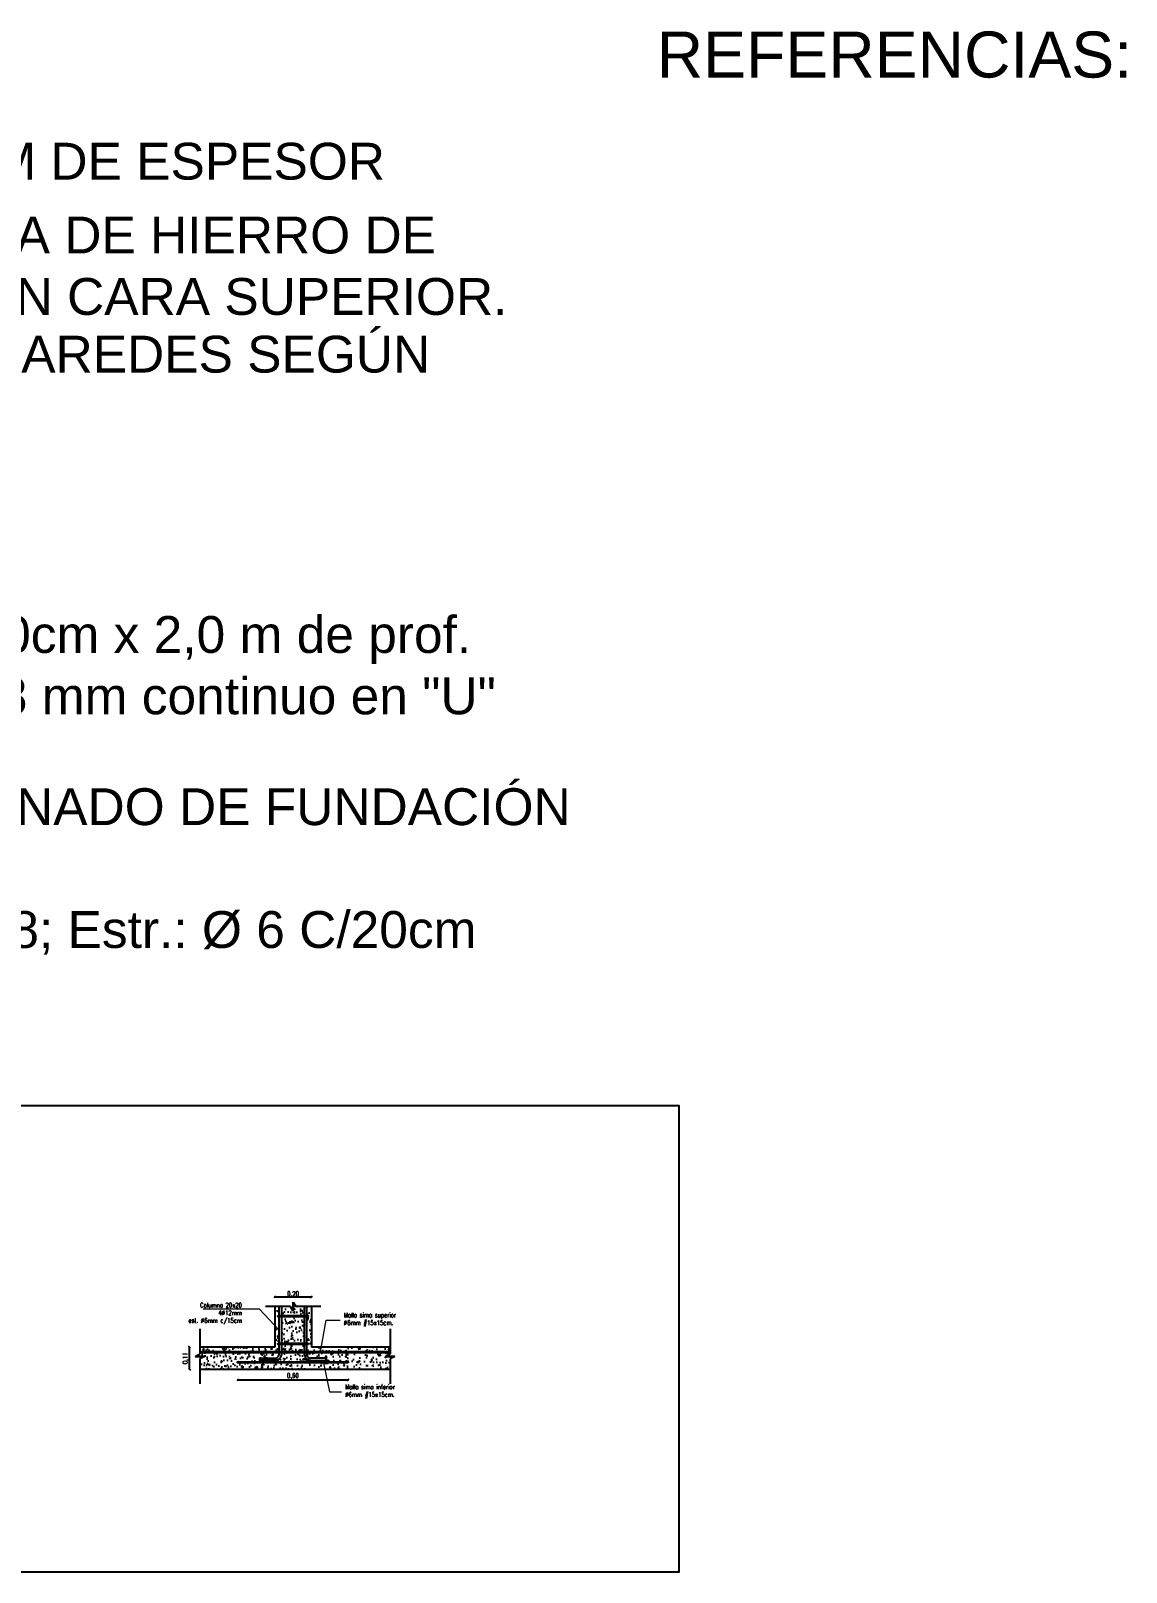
# Model space of a CAD drawing. Header units: millimetres. Extents: x 167 to 343, y -139 to 78.
# Drawn here: x 268.59 to 274.54, y -69.47 to -61.1 of the extents above; entities that cross this region are included whole.
import ezdxf
from ezdxf import colors
from ezdxf.entities.mleader import LeaderData, LeaderLine
from ezdxf.math import Vec2, Vec3

# ---------------------------------------------------------------- set-up
doc = ezdxf.new("R2010")
doc.units = ezdxf.units.MM
doc.header["$LTSCALE"] = 0.1
doc.header["$MEASUREMENT"] = 0
doc.header["$PDMODE"] = 3
doc.header["$PDSIZE"] = 0.1
doc.layers.get('DEFPOINTS').update_dxf_attribs({"color": 1})
doc.layers.add('00-COTAS', color=1, linetype='Continuous', lineweight=9)
doc.layers.add('referencias', color=1, linetype='Continuous', lineweight=5)
for name, color, linetype in [('00-muros-a', 2, 'Continuous'), ('armadura', 10, 'Continuous'), ('FUNDACIONES-TEXTOS', 2, 'Continuous'), ('TEXTO', 2, 'Continuous'), ('TRAMAS', 8, 'Continuous')]:
    doc.layers.add(name, color=color, linetype=linetype)
doc.styles.add('COTAS', font='ROMANS.shx', dxfattribs={"width": 0.7})
doc.styles.get("Standard").update_dxf_attribs({"font": 'arial.ttf'})
doc.dimstyles.new('COTA-20', dxfattribs={"dimscale": 1.75, "dimtxt": 0.015, "dimasz": 0.004, "dimexe": 0.08, "dimexo": 0.1, "dimgap": 0.005, "dimtad": 1, "dimzin": 0, "dimdsep": 46, "dimtxsty": 'COTAS', "dimblk": 'DOT', "dimcen": 0.1, "dimse1": 1, "dimse2": 1, "dimclrd": 256, "dimclre": 256, "dimclrt": 256, "dimadec": 0, "dimazin": 0, "dimtfac": 1, "dimtix": 1, "dimtmove": 2, "dimatfit": 3, "dimldrblk": 'DOT', "dimfxl": 0, "dimtolj": 1, "dimtzin": 0, "dimarcsym": 0})
pattern_1 = [(140, (37.767956, -206.22258), (0.006275213, 0.071726018), [0.0075, -0.0825]), (85, (37.767956, -206.22258), (-0.075219213, -0.013875133), [0.006, -0.066]), (190.451444, (37.76848, -206.2166), (-0.068943999, 0.057850885), [0.00637402, -0.070114211]), (136.1842, (37.74796, -206.22258), (0.016551928, 0.106724133), [0.01125, -0.12375]), (186.635635, (37.74934, -206.21369), (-0.09741186, 0.093466195), [0.009561034, -0.105171376]), (81.184164, (37.74796, -206.22258), (-0.09741186, 0.093466195), [0.009, -0.099]), (111, (37.752956, -206.21258), (0.040261889, 0.059690705), [0.0075, -0.0825]), (56, (37.752956, -206.21258), (-0.072515005, 0.024331533), [0.006, -0.066]), (161.451445, (37.75631, -206.207606), (-0.032253115, 0.084022238), [0.006374019, -0.070114211]), (127.5, (37.767956, -206.22258), (-0.0332893854, 0.0012159855), [0, -0.0652, 0, -0.067, 0, -0.06625]), (97.5, (37.767956, -206.22258), (-0.039441171, 0.0263069537), [0, -0.0382, 0, -0.0637, 0, -0.02525]), (57.5, (37.767956, -206.24488), (0.0022554872, 0.0533822436), [0, -0.025, 0, -0.078, 0, -0.1035]), (47.5, (37.767956, -206.25488), (-0.010010498, 0.058318617), [0, -0.0325, 0, -0.0518, 0, -0.0735])]

# ---------------------------------------------------------------- blocks, each defined once
blk = doc.blocks.new('_Oblique')
at = {"color": 0, "linetype": 'ByBlock', "lineweight": -2}
blk.add_line((-0.5, -0.5), (0.5, 0.5), dxfattribs=at)
blk = doc.blocks.new('*D219')
at = {"layer": '00-COTAS', "lineweight": -2, "transparency": 16777216}
blk.add_line((269.7126, -68.4229), (270.3126, -68.4229), dxfattribs=at)
at = {"layer": 'DEFPOINTS', "color": 0, "transparency": 16777216}
for p in [(269.7126, -68.3148), (270.3126, -68.3148), (270.3126, -68.4229)]:
    blk.add_point(p, dxfattribs=at)
at = {"layer": '00-COTAS', "lineweight": -2, "transparency": 16777216, "xscale": 0.01, "yscale": 0.01, "zscale": 0.01, "rotation": 180}
blk.add_blockref('_Oblique', (269.7126, -68.4229), dxfattribs=at)
at = {"layer": '00-COTAS', "lineweight": -2, "transparency": 16777216, "xscale": 0.01, "yscale": 0.01, "zscale": 0.01}
blk.add_blockref('_Oblique', (270.3126, -68.4229), dxfattribs=at)
at = {"layer": '00-COTAS', "transparency": 16777216, "insert": (270.0126, -68.403), "char_height": 0.025, "attachment_point": 5, "style": 'COTAS'}
blk.add_mtext('\\A1;0,60', dxfattribs=at)
blk = doc.blocks.new('_Dot')
at = {"color": 0, "linetype": 'ByBlock', "lineweight": -2}
blk.add_line((-0.5, 0), (-1, 0), dxfattribs=at)
at = {"color": 0, "linetype": 'ByBlock', "const_width": 0.5}
blk.add_lwpolyline([(-0.25, 0, 1), (0.25, 0, 1)], format="xyb", close=True, dxfattribs=at)
blk = doc.blocks.new('*D222')
at = {"layer": '00-COTAS', "lineweight": -2, "transparency": 16777216}
blk.add_line((269.4509, -68.3648), (269.4509, -68.2448), dxfattribs=at)
at = {"layer": 'DEFPOINTS', "color": 0, "transparency": 16777216}
for p in [(269.4509, -68.2448), (269.5179, -68.2448), (269.5179, -68.3648)]:
    blk.add_point(p, dxfattribs=at)
at = {"layer": '00-COTAS', "lineweight": -2, "transparency": 16777216, "xscale": 0.01, "yscale": 0.01, "zscale": 0.01}
for p, rotation in [((269.4509, -68.2448), 90), ((269.4509, -68.3648), 270)]:
    blk.add_blockref('_Oblique', p, dxfattribs=dict(at, rotation=rotation))
at = {"layer": '00-COTAS', "transparency": 16777216, "insert": (269.4311, -68.3048), "char_height": 0.025, "attachment_point": 5, "rotation": 90, "style": 'COTAS'}
blk.add_mtext('\\A1;0,11', dxfattribs=at)
blk = doc.blocks.new('*D225')
at = {"layer": '00-COTAS', "lineweight": -2, "transparency": 16777216}
blk.add_line((269.9138, -67.9724), (270.1138, -67.9724), dxfattribs=at)
at = {"layer": 'DEFPOINTS', "color": 0, "transparency": 16777216}
for p in [(270.1138, -67.9724), (269.9138, -68.025), (270.1138, -68.025)]:
    blk.add_point(p, dxfattribs=at)
at = {"layer": '00-COTAS', "lineweight": -2, "transparency": 16777216, "xscale": 0.01, "yscale": 0.01, "zscale": 0.01, "rotation": 180}
blk.add_blockref('_Oblique', (269.9138, -67.9724), dxfattribs=at)
at = {"layer": '00-COTAS', "lineweight": -2, "transparency": 16777216, "xscale": 0.01, "yscale": 0.01, "zscale": 0.01}
blk.add_blockref('_Oblique', (270.1138, -67.9724), dxfattribs=at)
at = {"layer": '00-COTAS', "transparency": 16777216, "insert": (270.0138, -67.9549), "char_height": 0.025, "attachment_point": 5, "style": 'COTAS'}
blk.add_mtext('\\A1;0.20', dxfattribs=at)
blk = doc.blocks.new('_None')

msp = doc.modelspace()

# ---------------------------------------------------------------- hatches: boundary and pattern name
at = {"layer": 'armadura'}
for points in [[(269.6995, -68.279, 1), (269.7055, -68.279, 1)], [(269.7158, -68.3215, 1), (269.7218, -68.3215, 1)], [(269.8389, -68.2789, 1), (269.8449, -68.2789, 1)], [(269.8658, -68.3215, 1), (269.8718, -68.3215, 1)], [(269.9772, -68.2789, 1), (269.9832, -68.2789, 1)], [(270.0033, -68.3215, 1), (270.0093, -68.3215, 1)], [(270.1272, -68.2789, 1), (270.1332, -68.2789, 1)], [(270.1535, -68.3215, 1), (270.1595, -68.3215, 1)], [(270.2772, -68.2789, 1), (270.2832, -68.2789, 1)], [(270.3035, -68.3215, 1), (270.3095, -68.3215, 1)]]:
    msp.add_hatch(color=256, dxfattribs=at).paths.add_polyline_path(points)
at = {"layer": 'TRAMAS'}
h = msp.add_hatch(dxfattribs=at)
h.set_pattern_fill('AR-CONC', color=256, scale=0.01, angle=90, style=0)
h.set_pattern_definition(pattern_1)
h.paths.add_polyline_path([(270.0745, -68.025), (270.0279, -68.025), (270.0138, -68), (270.0138, -68.05), (269.9997, -68.025), (269.9508, -68.025), (269.9508, -68.074), (270.0745, -68.074)])
h.paths.add_polyline_path([(270.0745, -68.08), (269.9508, -68.08), (269.9508, -68.224), (270.0745, -68.224)])
h.paths.add_polyline_path([(270.0745, -68.23), (269.9508, -68.23), (269.9508, -68.2448), (270.0745, -68.2448)])
h.paths.add_polyline_path([(270.1138, -68.025), (270.0865, -68.025), (270.0865, -68.074), (270.0929, -68.074, -1), (270.0929, -68.08), (270.0865, -68.08), (270.0865, -68.224), (270.0929, -68.224, -1), (270.0929, -68.23), (270.0865, -68.23), (270.0865, -68.2448), (270.1138, -68.2448)])
h.paths.add_polyline_path([(269.9388, -68.08), (269.9322, -68.08, -1), (269.9322, -68.074), (269.9388, -68.074), (269.9388, -68.025), (269.9138, -68.025), (269.9138, -68.2448), (269.9388, -68.2448), (269.9388, -68.23), (269.9322, -68.23, -1), (269.9322, -68.224), (269.9388, -68.224)])
h = msp.add_hatch(dxfattribs=at)
h.set_pattern_fill('AR-CONC', color=256, scale=0.01, angle=90, style=0)
h.set_pattern_definition(pattern_1)
h.paths.add_polyline_path([(269.9388, -68.2448), (269.5076, -68.2448), (269.5076, -68.2698), (269.9388, -68.2698)])
h = msp.add_hatch(dxfattribs=at)
h.set_pattern_fill('AR-CONC', color=256, scale=0.01, angle=90, style=0)
h.set_pattern_definition(pattern_1)
h.paths.add_polyline_path([(270.0745, -68.2448), (269.9508, -68.2448), (269.9508, -68.2698), (270.0745, -68.2698)])
h = msp.add_hatch(dxfattribs=at)
h.set_pattern_fill('AR-CONC', color=256, scale=0.01, angle=90, style=0)
h.set_pattern_definition(pattern_1)
h.paths.add_polyline_path([(270.5413, -68.2448), (270.0865, -68.2448), (270.0865, -68.2698), (270.5413, -68.2698)])
h = msp.add_hatch(dxfattribs=at)
h.set_pattern_fill('AR-CONC', color=256, scale=0.01, angle=90, style=0)
h.set_pattern_definition(pattern_1)
h.paths.add_polyline_path([(270.0745, -68.2809), (270.0745, -68.2758), (269.9508, -68.2758), (269.9508, -68.2809, -0.414214), (269.9148, -68.3169), (269.8324, -68.3169), (269.8324, -68.3049), (269.9148, -68.3049, 0.414214), (269.9388, -68.2809), (269.9388, -68.2758), (269.5076, -68.2758), (269.5076, -68.2807), (269.4826, -68.2948), (269.5326, -68.2948), (269.5076, -68.3089), (269.5076, -68.3648), (270.5413, -68.3648), (270.5413, -68.3089), (270.5663, -68.2948), (270.5163, -68.2948), (270.5413, -68.2807), (270.5413, -68.2758), (270.0865, -68.2758), (270.0865, -68.2809, 0.414214), (270.1105, -68.3049), (270.1929, -68.3049), (270.1929, -68.3169), (270.1105, -68.3169, -0.414214)])
h.paths.add_polyline_path([(270.3126, -68.3248), (270.3126, -68.3308), (269.7126, -68.3308), (269.7126, -68.3248)], flags=16)

# ---------------------------------------------------------------- linework, layer by layer
for p, q in [((270.0138, -68), (270.0138, -68.05)), ((270.0138, -68.05), (270.0138, -68)), ((270.0138, -68), (270.0279, -68.025)), ((269.9997, -68.025), (269.8638, -68.025)), ((270.0138, -68.05), (269.9997, -68.025)), ((270.1638, -68.025), (270.0279, -68.025)), ((269.5076, -68.1448), (269.5076, -68.2807)), ((270.5413, -68.1448), (270.5413, -68.2807)), ((269.4826, -68.2948), (269.5076, -68.2807)), ((269.4826, -68.2948), (269.5326, -68.2948)), ((269.5326, -68.2948), (269.4826, -68.2948)), ((269.5326, -68.2948), (269.5076, -68.3089)), ((269.5076, -68.3089), (269.5076, -68.4448)), ((270.5163, -68.2948), (270.5413, -68.2807)), ((270.5163, -68.2948), (270.5663, -68.2948)), ((270.5663, -68.2948), (270.5163, -68.2948)), ((270.5663, -68.2948), (270.5413, -68.3089)), ((270.5413, -68.3089), (270.5413, -68.4448))]:
    msp.add_line(p, q)
msp.add_lwpolyline([(264.026, -66.9337), (272.1074, -66.9337), (272.1074, -69.4664), (264.026, -69.4664)], close=True)
at = {"layer": '00-muros-a'}
for p, q in [((269.9138, -68.025), (269.9138, -68.2448)), ((270.1138, -68.025), (270.1138, -68.2448)), ((269.9138, -68.2448), (269.5076, -68.2448)), ((270.5413, -68.2448), (270.1138, -68.2448)), ((269.5076, -68.3648), (270.5413, -68.3648))]:
    msp.add_line(p, q, dxfattribs=at)
at = {"layer": 'armadura'}
for p, q in [((270.5413, -68.2698), (269.5076, -68.2698)), ((270.5413, -68.2758), (269.5076, -68.2758))]:
    msp.add_line(p, q, dxfattribs=at)
for points in [[(269.9508, -68.025), (269.9508, -68.2809, -0.414214), (269.9148, -68.3169), (269.8324, -68.3169), (269.8324, -68.3049), (269.9148, -68.3049, 0.414214), (269.9388, -68.2809), (269.9388, -68.025)], [(270.0745, -68.025), (270.0745, -68.2809, 0.414214), (270.1105, -68.3169), (270.1929, -68.3169), (270.1929, -68.3049), (270.1105, -68.3049)], [(270.0865, -68.025), (270.0865, -68.2809, 0.414214), (270.1105, -68.3049)]]:
    msp.add_lwpolyline(points, format="xyb", dxfattribs=at)
for points in [[(269.9322, -68.074), (270.0929, -68.074, -1), (270.0929, -68.08), (269.9322, -68.08, -1)], [(269.9322, -68.224), (270.0929, -68.224, -1), (270.0929, -68.23), (269.9322, -68.23, -1)]]:
    msp.add_lwpolyline(points, format="xyb", close=True, dxfattribs=at)
msp.add_lwpolyline([(270.3126, -68.3308), (269.7126, -68.3308), (269.7126, -68.3248), (270.3126, -68.3248)], close=True, dxfattribs=at)

# ---------------------------------------------------------------- texts
at = {"layer": 'FUNDACIONES-TEXTOS', "insert": (274.5682, -61.1034), "char_height": 0.25, "width": 9.843168, "attachment_point": 3}
msp.add_mtext('REFERENCIAS:', dxfattribs=at)
at = {"layer": 'TEXTO', "char_height": 0.2, "attachment_point": 1}
for s, insert, width in [('{\\fArial|b0|i0|c0|p34;PLATEA DE HºAº DE 10 CM DE ESPESOR}', (265.0456, -61.7073), 9.843168), ('MALLA ELECTROSOLDADA DE HIERRO DE \\PØ6mm DE 15 cm x 15 cm EN CARA SUPERIOR.', (265.0456, -62.1081), 8.09787), ('CON REFUERZOS BAJO PAREDES SEGÚN DETALLE INDICADO.', (265.0456, -62.7547), 6.498326), ('{\\fArial|b0|i0|c238|p34;PILOTIN HºAº}-{\\fArial|b0|i0|c238|p34;%%C 20cm x }2,0 {\\fArial|b0|i0|c238|p34;m} de prof.{\\fArial|b0|i0|c238|p34;\\PARMADURA: }1 {\\fArial|b0|i0|c238|p34;%%C} 8 mm continuo en "U"', (266.1345, -64.2764), 8.615074), ('{\\fArial|b0|i0|c238|p34;VIGA DE ENCADENADO DE FUNDACIÓN\\PDIM.: 20cm x }3{\\fArial|b0|i0|c238|p34;0cm\\P}As{\\fArial|b0|i0|c238|p34;: }2 {\\fArial|b0|i0|c238|p34;%%C} 8; As´:2 {\\fArial|b0|i0|c238|p34;%%C} 8; E{\\fArial|b0|i0|c238|p34;str.:} {\\fArial|b0|i0|c238|p34;%%C} {\\fArial|b0|i0|c238|p34;6} {\\fArial|b0|i0|c238|p34;C/}20{\\fArial|b0|i0|c238|p34;cm}', (266.1345, -65.2112), 8.672804)]:
    msp.add_mtext(s, dxfattribs=dict(at, insert=insert, width=width))

# ---------------------------------------------------------------- dimensions: what is measured, and where the dimension line sits
at = {"layer": '00-COTAS'}
dim = msp.add_linear_dim(base=(270.1138, -67.9724), p1=(269.9138, -68.025), p2=(270.1138, -68.025), dimstyle='COTA-20', override={"dimscale": 1, "dimtxt": 0.025, "dimasz": 0.01, "dimblk1": 'Oblique', "dimblk2": 'Oblique', "dimsah": 1}, dxfattribs=at)
dim.commit()
dim.dimension.update_dxf_attribs({"geometry": '*D225', "text_midpoint": (270.0138, -67.9549)})
dim = msp.add_linear_dim(base=(269.4509, -68.2448), p1=(269.5179, -68.3648), p2=(269.5179, -68.2448), angle=90, text='0,11', dimstyle='COTA-20', override={"dimscale": 1, "dimtxt": 0.025, "dimasz": 0.01, "dimblk1": 'Oblique', "dimblk2": 'Oblique', "dimsah": 1}, dxfattribs=at)
dim.commit()
dim.dimension.update_dxf_attribs({"geometry": '*D222', "text_midpoint": (269.4311, -68.3048)})
dim = msp.add_linear_dim(base=(270.3126, -68.4229), p1=(269.7126, -68.3148), p2=(270.3126, -68.3148), text='0,60', dimstyle='COTA-20', override={"dimscale": 1, "dimtxt": 0.025, "dimasz": 0.01, "dimblk1": 'Oblique', "dimblk2": 'Oblique', "dimsah": 1}, dxfattribs=at)
dim.commit()
dim.dimension.update_dxf_attribs({"geometry": '*D219', "text_midpoint": (270.0126, -68.403)})

# ---------------------------------------------------------------- leaders
at = {"layer": 'referencias'}
ml = msp.add_multileader_mtext('Standard', dxfattribs=at)
ml.set_content('{\\C256;Columna 20x20\\P4%%C12mm\\Pest. %%C6mm c/15cm}', color=2, style='COTAS')
ml.set_leader_properties(color=256, linetype='ByLayer', lineweight=-1)
ml.set_arrow_properties(name='NONE')
ml.build(insert=Vec2(0, 0))
ml.multileader.update_dxf_attribs({"text_left_attachment_type": 2, "text_right_attachment_type": 6, "dogleg_length": 0.01, "arrow_head_size": 0.01})
ctx = ml.context
ctx.base_point, ctx.char_height, ctx.arrow_head_size, ctx.landing_gap_size, ctx.plane_origin = Vec3(269.4504, -68.0653), 0.025, 0.01, 0.02, Vec3(269.4012, -68.3394)
ctx.left_attachment, ctx.right_attachment, ctx.text_align_type = 2, 6, 2
notes = []
notes.append((ctx, [(0, (1, 1, 0), (269.8319, -68.038), (-1, 0), 0.0757, [(0, [(269.9388, -68.153)], 0, [])])]))
ctx.mtext.insert, ctx.mtext.alignment, ctx.mtext.flow_direction = Vec3(269.7362, -68.0046), 3, 5
ml = msp.add_multileader_mtext('Standard', dxfattribs=at)
ml.set_content('{\\C256;Malla sima superior\\P%%C6mm #15x15cm.}', color=2, style='COTAS')
ml.set_leader_properties(color=256, linetype='ByLayer', lineweight=-1)
ml.set_arrow_properties(name='NONE')
ml.build(insert=Vec2(0, 0))
ml.multileader.update_dxf_attribs({"text_left_attachment_type": 2, "text_right_attachment_type": 6, "dogleg_length": 0.01, "arrow_head_size": 0.01})
ctx = ml.context
ctx.base_point, ctx.char_height, ctx.arrow_head_size, ctx.landing_gap_size, ctx.plane_origin = Vec3(270.2689, -68.0981), 0.025, 0.01, 0.02, Vec3(270.6239, -68.3394)
ctx.left_attachment, ctx.right_attachment = 2, 6
notes.append((ctx, [(0, (1, 1, 0), (270.1932, -68.0981), (1, 0), 0.0757, [(0, [(270.1628, -68.2698)], 0, [])])]))
ctx.mtext.insert, ctx.mtext.flow_direction = Vec3(270.2889, -68.0582), 5
ml = msp.add_multileader_mtext('Standard', dxfattribs=at)
ml.set_content('{\\C256;Malla sima inferior\\P%%C6mm #15x15cm.}', color=2, style='COTAS')
ml.set_leader_properties(color=256, linetype='ByLayer', lineweight=-1)
ml.set_arrow_properties(name='NONE')
ml.build(insert=Vec2(0, 0))
ml.multileader.update_dxf_attribs({"text_left_attachment_type": 2, "text_right_attachment_type": 6, "dogleg_length": 0.01, "arrow_head_size": 0.01})
ctx = ml.context
ctx.base_point, ctx.char_height, ctx.arrow_head_size, ctx.landing_gap_size, ctx.plane_origin = Vec3(270.2768, -68.4881), 0.025, 0.01, 0.02, Vec3(270.6239, -68.3148)
ctx.left_attachment, ctx.right_attachment = 2, 6
notes.append((ctx, [(0, (1, 1, 0), (270.2116, -68.4881), (1, 0), 0.0653, [(0, [(270.1791, -68.3308)], 0, [])])]))
ctx.mtext.insert, ctx.mtext.flow_direction = Vec3(270.2968, -68.4482), 5
for ctx, leaders in notes:
    for number, flags, end, landing, length, lines in leaders:
        leader = LeaderData()
        leader.index, (leader.has_last_leader_line, leader.has_dogleg_vector, leader.attachment_direction) = number, flags
        leader.last_leader_point, leader.dogleg_vector, leader.dogleg_length = Vec3(end), Vec3(landing), length
        for number, points, colour, breaks in lines:
            line = LeaderLine()
            line.index, line.vertices, line.color, line.breaks = number, Vec3.list(points), colors.encode_raw_color(colour), breaks
            leader.lines.append(line)
        ctx.leaders.append(leader)

doc.saveas('drawing.dxf')
